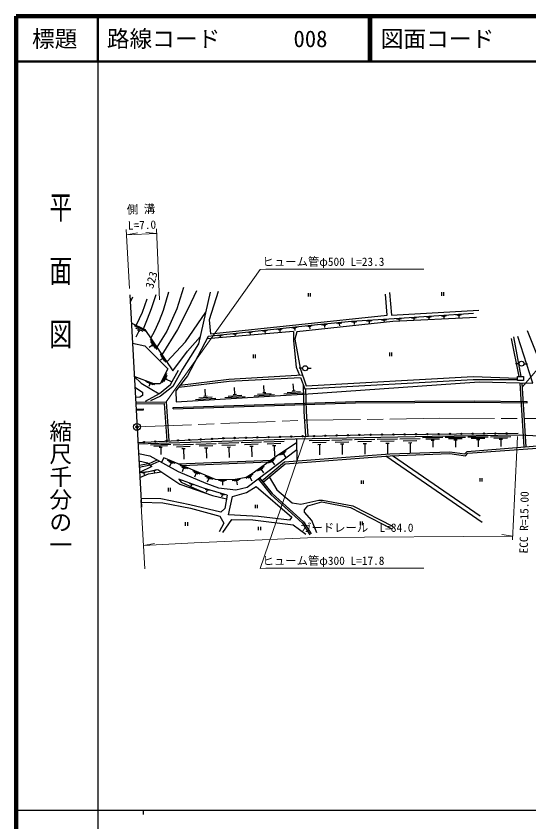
# Model space of a CAD drawing. Units: millimetres, scale not verified. Extents: x 40000 to 680000, y 20000 to 380000.
# Drawn here: x 40000 to 153026, y 202409 to 380000 of the extents above; entities that cross this region are included whole.
import ezdxf
from ezdxf.enums import TextEntityAlignment as Align

# ---------------------------------------------------------------- set-up
doc = ezdxf.new("R2010")
doc.units = ezdxf.units.MM
doc.header["$LTSCALE"] = 1000
doc.header["$PDMODE"] = 32
doc.header["$PDSIZE"] = 500
doc.linetypes.add('CHAIN', pattern=[18.5, 12, -1.5, 3.5, -1.5])
for name, color, linetype, lineweight in [('M-BGD', 7, 'Continuous', 25), ('M-BMK', 2, 'CHAIN', 13), ('M-BMK-OTRS', 5, 'Continuous', 25), ('M-BMK-SRVR', 3, 'Continuous', 25), ('M-STR-HTXT', 7, 'Continuous', 13), ('M-TTL', 2, 'Continuous', 140), ('M-TTL-BAND', 7, 'Continuous', 25), ('M-TTL-LINE', 7, 'Continuous', 50)]:
    doc.layers.add(name, color=color, linetype=linetype, lineweight=lineweight)
doc.layers.add('M-OTRS', color=6, linetype='Continuous')
doc.layers.add('M-TTL-TXT', color=7, linetype='Continuous')
doc.styles.add('@ＭＳ ゴシック', font='')
doc.styles.add('ＭＳ ゴシック', font='')
doc.styles.get('@ＭＳ ゴシック').set_extended_font_data('@MS Gothic')
doc.styles.get('ＭＳ ゴシック').set_extended_font_data('MS Gothic')

msp = doc.modelspace()

# ---------------------------------------------------------------- linework, layer by layer
at = {"layer": 'M-BGD'}
for p, q in [((65639, 318084), (65136, 316978)), ((104371, 318972), (104371, 318190)), ((104838, 318972), (104838, 318190)), ((133740, 319148), (133740, 318366)), ((134207, 319148), (134207, 318366)), ((115095, 312637), (113898, 312561)), ((118387, 312866), (117190, 312790)), ((118093, 312768), (117494, 312729)), ((117794, 312749), (117819, 312349)), ((121681, 313076), (120483, 313000)), ((121386, 312977), (120788, 312939)), ((121087, 312958), (121112, 312559)), ((124974, 313292), (123777, 313211)), ((124680, 313192), (124081, 313151)), ((124381, 313171), (124408, 312772)), ((128266, 313514), (127069, 313433)), ((127973, 313414), (127374, 313373)), ((127673, 313394), (127700, 312995)), ((131560, 313716), (130363, 313635)), ((131268, 313596), (130669, 313556)), ((130968, 313576), (131002, 313077)), ((134853, 313938), (133656, 313858)), ((134560, 313818), (133962, 313778)), ((134261, 313798), (134295, 313299)), ((138145, 314161), (136948, 314080)), ((137853, 314041), (137254, 314000)), ((137553, 314020), (137587, 313522)), ((68522, 310551), (66088, 311720)), ((67986, 310475), (66364, 311255)), ((98679, 311023), (97486, 310898)), ((98391, 310892), (97795, 310830)), ((98093, 310861), (98145, 310364)), ((101962, 311366), (100768, 311241)), ((101674, 311235), (101077, 311173)), ((101375, 311204), (101427, 310707)), ((105244, 311709), (104050, 311584)), ((104956, 311578), (104359, 311516)), ((104657, 311547), (104709, 311049)), ((108527, 312037), (107332, 311921)), ((108238, 311908), (107640, 311850)), ((107939, 311879), (107988, 311382)), ((111811, 312357), (110617, 312241)), ((111522, 312228), (110925, 312170)), ((111224, 312199), (111272, 311702)), ((114802, 312518), (114203, 312480)), ((114503, 312499), (114535, 312000)), ((67045, 310594), (66395, 309242)), ((67234, 310503), (66856, 310685)), ((101115, 310489), (82040, 308855)), ((85549, 309672), (84355, 309547)), ((85259, 309561), (84662, 309499)), ((84960, 309530), (85002, 309132)), ((88831, 310014), (87637, 309890)), ((88541, 309904), (87944, 309841)), ((88242, 309873), (88284, 309475)), ((92113, 310357), (90919, 310233)), ((91823, 310246), (91226, 310184)), ((91525, 310215), (91566, 309817)), ((95397, 310680), (94204, 310555)), ((95109, 310550), (94512, 310487)), ((94811, 310518), (94863, 310021)), ((149619, 309288), (151276, 300570)), ((70059, 307465), (69318, 306954)), ((71121, 306557), (69590, 308781)), ((70718, 306826), (69697, 308308)), ((70178, 307292), (69940, 307638)), ((149144, 308932), (150832, 300570)), ((73111, 303705), (71835, 305557)), ((122268, 305842), (122268, 305060)), ((122734, 305842), (122734, 305060)), ((72275, 304495), (71781, 304154)), ((72800, 303945), (71949, 305181)), ((72375, 304351), (72176, 304639)), ((92231, 305428), (92231, 304646)), ((92697, 305428), (92697, 304646)), ((103157, 302387), (102407, 302387)), ((104257, 302387), (105007, 302387)), ((150858, 303397), (150108, 303397)), ((151958, 303397), (152708, 303397)), ((73172, 301204), (72170, 299190)), ((73220, 300762), (72551, 299419)), ((73178, 300140), (73022, 299827)), ((70611, 298732), (68509, 299535)), ((70218, 298754), (68817, 299289)), ((69475, 298909), (69261, 298349)), ((69638, 298847), (69311, 298972)), ((73100, 299983), (74175, 299449)), ((94703, 297058), (94612, 298555)), ((101191, 297454), (101100, 298951)), ((81727, 296267), (81636, 297764)), ((87866, 296641), (88565, 296684)), ((88215, 296662), (88124, 298160)), ((92494, 296322), (96985, 296596)), ((93224, 296667), (96219, 296850)), ((94354, 297037), (95052, 297079)), ((98982, 296718), (103473, 296992)), ((99712, 297063), (102707, 297246)), ((100842, 297433), (101540, 297475)), ((79518, 295531), (84010, 295805)), ((80248, 295876), (83243, 296059)), ((81378, 296245), (82077, 296288)), ((86006, 295927), (90498, 296200)), ((86736, 296272), (89731, 296454)), ((152642, 294741), (152646, 295041)), ((66424, 293386), (68097, 293444)), ((66437, 293137), (68106, 293194)), ((68106, 293194), (68097, 293444)), ((74638, 293458), (74628, 293758)), ((89099, 285932), (84601, 285783)), ((94096, 286097), (89599, 285948)), ((99093, 286262), (94596, 286113)), ((101830, 286799), (101884, 281885)), ((109084, 286485), (104585, 286400)), ((108343, 286021), (105343, 285964)), ((114083, 286579), (109584, 286494)), ((113342, 286115), (110342, 286058)), ((119082, 286673), (114583, 286588)), ((118341, 286209), (115342, 286152)), ((124082, 286766), (119582, 286682)), ((123340, 286302), (120341, 286246)), ((129081, 286860), (124581, 286776)), ((128339, 286396), (125340, 286340)), ((127198, 285925), (126498, 285912)), ((134076, 287092), (129576, 287031)), ((133330, 286781), (130330, 286741)), ((132184, 286466), (131484, 286456)), ((131834, 286461), (131854, 284961)), ((139075, 287159), (134576, 287098)), ((138329, 286849), (135330, 286808)), ((137183, 286533), (136483, 286524)), ((136833, 286529), (136854, 285029)), ((144075, 287227), (139575, 287166)), ((143329, 286916), (140329, 286876)), ((142183, 286601), (141483, 286591)), ((141833, 286596), (141853, 285096)), ((149074, 287294), (144575, 287233)), ((148328, 286984), (145329, 286943)), ((147183, 286668), (146483, 286659)), ((146833, 286664), (146853, 285164)), ((74102, 285585), (69605, 285436)), ((73362, 285261), (70364, 285161)), ((72223, 284923), (71523, 284900)), ((71873, 284911), (71923, 283412)), ((79104, 285601), (74607, 285452)), ((78370, 285126), (75371, 285027)), ((77235, 284638), (76535, 284615)), ((76885, 284627), (76960, 282378)), ((84102, 285766), (79604, 285617)), ((83367, 285292), (80368, 285192)), ((82232, 284804), (81533, 284781)), ((81883, 284792), (81957, 282543)), ((88364, 285457), (85366, 285358)), ((87230, 284969), (86530, 284946)), ((86880, 284958), (86954, 282709)), ((93361, 285622), (90363, 285523)), ((92227, 285135), (91527, 285111)), ((91877, 285123), (91951, 282874)), ((98359, 285788), (95360, 285689)), ((97224, 285300), (96525, 285277)), ((96874, 285288), (96949, 283040)), ((99546, 284218), (98053, 283212)), ((107201, 285549), (106502, 285536)), ((106852, 285543), (106894, 283293)), ((112201, 285643), (111501, 285630)), ((111851, 285637), (111893, 283387)), ((117200, 285737), (116500, 285724)), ((116850, 285730), (116892, 283481)), ((122199, 285831), (121499, 285818)), ((121849, 285824), (121891, 283575)), ((126848, 285918), (126890, 283669)), ((97072, 282533), (95618, 281473)), ((99274, 283817), (98527, 283314)), ((98900, 283566), (99403, 282819)), ((142724, 268365), (121508, 283024)), ((142303, 269754), (122939, 283111)), ((69199, 281301), (67101, 280969)), ((69533, 281014), (67125, 280534)), ((69199, 281301), (71087, 282174)), ((69533, 281014), (71523, 281935)), ((75058, 281384), (73398, 282079)), ((74573, 281391), (73743, 281739)), ((74158, 281565), (73811, 280735)), ((75744, 281292), (96216, 282131)), ((77825, 280225), (76165, 280920)), ((76506, 280973), (95707, 281760)), ((94648, 280765), (93194, 279705)), ((96815, 282123), (96088, 281592)), ((96451, 281858), (96982, 281130)), ((68771, 279457), (67577, 279341)), ((68482, 279329), (67885, 279271)), ((68184, 279300), (68232, 278802)), ((70975, 279975), (69809, 279689)), ((70703, 279826), (70120, 279683)), ((70411, 279754), (70506, 279366)), ((77341, 280233), (76511, 280580)), ((76926, 280406), (76578, 279576)), ((80592, 279066), (78932, 279761)), ((80108, 279074), (79278, 279422)), ((79693, 279248), (79345, 278418)), ((92213, 278978), (90651, 278084)), ((94391, 280355), (93664, 279825)), ((94027, 280090), (94558, 279363)), ((83360, 277907), (81699, 278603)), ((82875, 277915), (82045, 278263)), ((82460, 278089), (82112, 277259)), ((86385, 277652), (84585, 277678)), ((85932, 277479), (85033, 277491)), ((85483, 277485), (85470, 276585)), ((89396, 277896), (87626, 277567)), ((88986, 277637), (88102, 277472)), ((88544, 277554), (88708, 276670)), ((91912, 278599), (91131, 278152)), ((91522, 278375), (91969, 277594)), ((116066, 277667), (116066, 276884)), ((116533, 277667), (116533, 276884)), ((142181, 278194), (142181, 277412)), ((142648, 278194), (142648, 277412)), ((73508, 275997), (73508, 275214)), ((73975, 275997), (73975, 275214)), ((79091, 276652), (78252, 276976)), ((78672, 276814), (78491, 276348)), ((82534, 275439), (81673, 275701)), ((82104, 275570), (81928, 274996)), ((85907, 274436), (85046, 274699)), ((85477, 274568), (85301, 273994)), ((92677, 272306), (92677, 271523)), ((93143, 272306), (93143, 271523)), ((77289, 268439), (77289, 267656)), ((77756, 268439), (77756, 267656)), ((115802, 268615), (115802, 267832)), ((116269, 268615), (116269, 267832)), ((93380, 267472), (93380, 266690)), ((93847, 267472), (93847, 266690))]:
    msp.add_line(p, q, dxfattribs=at)
for points in [[(76860, 320213), (75421, 315460), (73209, 310527), (70984, 307057)], [(68048, 311111), (68992, 313296), (69827, 315523), (70872, 318655)], [(82804, 319168), (80206, 307806), (76642, 302190), (74577, 298354), (71854, 296231), (69616, 295182)], [(69665, 309016), (70611, 310666), (71612, 312896), (72455, 315193), (73666, 319196)], [(79727, 319447), (77911, 315587), (75547, 310963), (72148, 305329)], [(84543, 319300), (82542, 313050), (82849, 309973), (121807, 314109), (121384, 318725)], [(122284, 319120), (122708, 314101), (142009, 315188)], [(68825, 317614), (67773, 314688), (66428, 311889)], [(73190, 303780), (77300, 308211), (81787, 314721)], [(140832, 314442), (123355, 313262), (113902, 312661), (106455, 311936), (82336, 309417)], [(141471, 313595), (123039, 312697), (101866, 310421), (101446, 308763), (102615, 302389), (103899, 298537), (140734, 300580), (150487, 300207)], [(65386, 312390), (68354, 310964), (74513, 301815), (77746, 306134), (80536, 309297)], [(82336, 309417), (77759, 300740), (75203, 297402), (75294, 294973)], [(101115, 310489), (101110, 308445), (101702, 302615), (102448, 300840)], [(103332, 296685), (142089, 299376), (153916, 299082), (150585, 309368)], [(152638, 310705), (157687, 297987), (197364, 297927)], [(65629, 307948), (68373, 307326), (73438, 302246), (71761, 298931), (70392, 298949), (66030, 300589)], [(68503, 295107), (71613, 296817), (74032, 298820), (75829, 301997)], [(66030, 300589), (67562, 299125), (71507, 296758)], [(75858, 298257), (86946, 299564), (102658, 300329), (103655, 297859), (140748, 299877), (150487, 299920)], [(103118, 300880), (86902, 299912), (76089, 298558)], [(103265, 298825), (103452, 292837), (103805, 287405)], [(151040, 299154), (151297, 294338), (151915, 285055)], [(151491, 299142), (151746, 294365), (152364, 285091)], [(66158, 298252), (67867, 297152), (67867, 296375), (67234, 296013), (66283, 295961)], [(75294, 294973), (103092, 296668), (103332, 296685)], [(103795, 297867), (103952, 292861), (104305, 287417)], [(66339, 294941), (73041, 295011), (73639, 286384)], [(74628, 293758), (114775, 295070), (140934, 295222), (152646, 295041)], [(74638, 293458), (114781, 294770), (140933, 294922), (152642, 294741)], [(66343, 294541), (72668, 294607), (73240, 286356)], [(66824, 286055), (86010, 286964), (116713, 287724), (150648, 288052)], [(167459, 274324), (167617, 277422), (167482, 280402), (160992, 287150), (151049, 287621), (131677, 287359), (101515, 286793), (66846, 285645)], [(101839, 285980), (97292, 282917), (92045, 279089), (90702, 278321), (87950, 277810), (83922, 277867), (72547, 282630), (72017, 281664)], [(66956, 283623), (69445, 283074), (75718, 279635), (81807, 277095), (84594, 276063), (88405, 275586), (90920, 276195), (101856, 284484)], [(94183, 277610), (99130, 281742), (122396, 283492), (135587, 283972), (138924, 283491), (139405, 284068), (162225, 285868)], [(94439, 277303), (99288, 281353), (122418, 283092), (135566, 283571), (139088, 283064), (139604, 283683), (161969, 285275), (166811, 280014), (167015, 277217), (166752, 274695)], [(67044, 282020), (68943, 281520), (69894, 280704), (67188, 279390)], [(67188, 279390), (69146, 279608), (71243, 280092), (76055, 276814), (83312, 274342), (86389, 273646)], [(67245, 278343), (69200, 279151), (72020, 279562)], [(86528, 274381), (81536, 275864), (75882, 277914), (76368, 277280), (79282, 275985), (81665, 274903)], [(93334, 278025), (96145, 274540), (103041, 268289), (104726, 265702)], [(93653, 278267), (96437, 274816), (103348, 268550), (105061, 265920)], [(95789, 278431), (97479, 275564), (100879, 272749), (102763, 272432), (106697, 273349), (107520, 273345), (114187, 272079), (123089, 267507)], [(86528, 274381), (85973, 271450), (85136, 270668), (78255, 272286), (71887, 273635), (67498, 273709)], [(67542, 272896), (72307, 272740), (78434, 271584), (84890, 269776), (85781, 268246), (84723, 266327)], [(106289, 266135), (105159, 268815), (103557, 270668), (103591, 271191), (104265, 272084), (107368, 272927), (113725, 271680), (122821, 267002)], [(85551, 266206), (87529, 269073), (92192, 268974), (101084, 267872), (103840, 265796)]]:
    msp.add_lwpolyline(points, dxfattribs=at)
for points in [[(150487, 300570), (151835, 300570), (151835, 299711), (150487, 299711)], [(87686, 274090), (90773, 274983), (92910, 276337), (100765, 269580), (100246, 268935), (93432, 269720), (86842, 270098)]]:
    msp.add_lwpolyline(points, close=True, dxfattribs=at)
for centre, radius in [((151408, 303397), 550), ((103707, 302387), 550), ((110651, 287574), 150), ((113151, 287636), 150), ((115650, 287698), 150), ((118150, 287738), 150), ((120649, 287762), 150), ((123149, 287787), 150), ((125649, 287811), 150), ((128149, 287835), 150), ((130649, 287859), 150), ((133149, 287883), 150), ((135649, 287907), 150), ((138149, 287932), 150), ((140649, 287956), 150), ((143148, 287980), 150), ((145648, 288004), 150), ((148148, 288028), 150), ((68179, 286119), 150), ((70676, 286238), 150), ((73173, 286356), 150), ((75671, 286474), 150), ((78168, 286592), 150), ((80665, 286711), 150), ((83162, 286829), 150), ((85659, 286947), 150), ((88158, 287017), 150), ((90658, 287079), 150), ((93157, 287141), 150), ((95656, 287203), 150), ((98155, 287265), 150), ((100655, 287327), 150), ((103154, 287388), 150), ((105653, 287450), 150), ((108152, 287512), 150)]:
    msp.add_circle(centre, radius, dxfattribs=at)
at = {"layer": 'M-BMK'}
msp.add_lwpolyline([(66638, 289467), (103896, 290928), (133426, 291352), (166855, 291265), (267153, 291129), (313751, 291057), (333527, 290698), (359052, 289448), (366740, 288881), (379818, 287686), (388476, 286879), (402562, 285220), (419992, 282842), (437248, 279994), (453888, 277041)], dxfattribs=at)
at = {"layer": 'M-BMK-OTRS'}
msp.add_line((65049, 318576), (67603, 271770), dxfattribs=at)
at = {"layer": 'M-BMK-SRVR'}
msp.add_circle((66638, 289467), 750, dxfattribs=at)
at = {"layer": 'M-OTRS'}
msp.add_point((66638, 289467), dxfattribs=at)
at = {"layer": 'M-STR-HTXT'}
for p, q in [((64261, 333000), (64975, 319934)), ((64327, 331804), (66745, 332227)), ((68577, 332317), (71018, 332058)), ((71572, 317479), (70978, 333118)), ((64327, 331804), (71018, 332058)), ((73041, 295011), (93815, 324139)), ((93815, 324139), (95054, 324238)), ((95054, 324238), (129864, 324238)), ((151541, 298202), (173609, 324436)), ((103805, 287405), (93815, 258246)), ((150540, 287340), (149426, 264589)), ((67516, 273368), (68346, 258163)), ((147034, 265725), (149466, 265389)), ((68065, 263311), (70476, 263775)), ((93815, 258246), (95054, 258346)), ((95054, 258346), (129890, 258346))]:
    msp.add_line(p, q, dxfattribs=at)
msp.add_lwpolyline([(68065, 263311), (79262, 263924), (105902, 265101), (149466, 265389)], dxfattribs=at)
at = {"layer": 'M-TTL'}
for p, q in [((40000, 380000), (40000, 20000)), ((680000, 380000), (40000, 380000))]:
    msp.add_line(p, q, dxfattribs=at)
at = {"layer": 'M-TTL-BAND'}
for p, q in [((58000, 370000), (58000, 20000)), ((40000, 205000), (579000, 205000)), ((68000, 205000), (68000, 204000))]:
    msp.add_line(p, q, dxfattribs=at)
at = {"layer": 'M-TTL-LINE'}
for p, q in [((58000, 380000), (58000, 370000)), ((117750, 380000), (117750, 370000)), ((118250, 380000), (118250, 370000)), ((40000, 370000), (680000, 370000))]:
    msp.add_line(p, q, dxfattribs=at)

# ---------------------------------------------------------------- texts
at = {"layer": 'M-BGD', "style": 'ＭＳ ゴシック'}
msp.add_text('323', height=1833, rotation=73.889, dxfattribs=at).set_placement((71229, 321452), align=Align.BOTTOM_CENTER)
at = {"layer": 'M-STR-HTXT', "style": 'ＭＳ ゴシック'}
for s, rotation, p in [('側 溝', 2.176, (67576, 335986)), ('L=7.0', 2.176, (67800, 332495)), ('ECC R=15.00', 89.084, (153434, 268403))]:
    msp.add_text(s, height=1833, rotation=rotation, dxfattribs=at).set_placement(p, align=Align.BOTTOM_CENTER)
for s, p in [('ヒューム管φ500 L=23.3', (94319, 324400)), ('ヒューム管φ300 L=17.8', (94319, 258507))]:
    msp.add_text(s, height=1833, dxfattribs=at).set_placement(p, align=Align.BOTTOM_LEFT)
msp.add_text('ガードレール  L=84.0', height=1833, dxfattribs=at).set_placement((115097, 265785), align=Align.BOTTOM_CENTER)
at = {"layer": 'M-TTL-BAND', "style": '@ＭＳ ゴシック', "width": 1.4}
msp.add_text('平  面  図', height=3666, rotation=270, dxfattribs=at).set_placement((49777, 306475), align=Align.MIDDLE_RIGHT)
at = {"layer": 'M-TTL-BAND', "style": '@ＭＳ ゴシック'}
msp.add_text('縮尺千分の一', height=3666, rotation=270, dxfattribs=at).set_placement((49777, 261030), align=Align.MIDDLE_RIGHT)
at = {"layer": 'M-TTL-TXT', "style": 'ＭＳ ゴシック'}
msp.add_text('標題', height=3666, dxfattribs=at).set_placement((48500, 375000), align=Align.MIDDLE_CENTER)
for s, p in [('路線コード', (60000, 375000)), ('008', (101142, 375000)), ('図面コード', (120380, 375000))]:
    msp.add_text(s, height=3666, dxfattribs=at).set_placement(p, align=Align.MIDDLE_LEFT)

doc.saveas('drawing.dxf')
